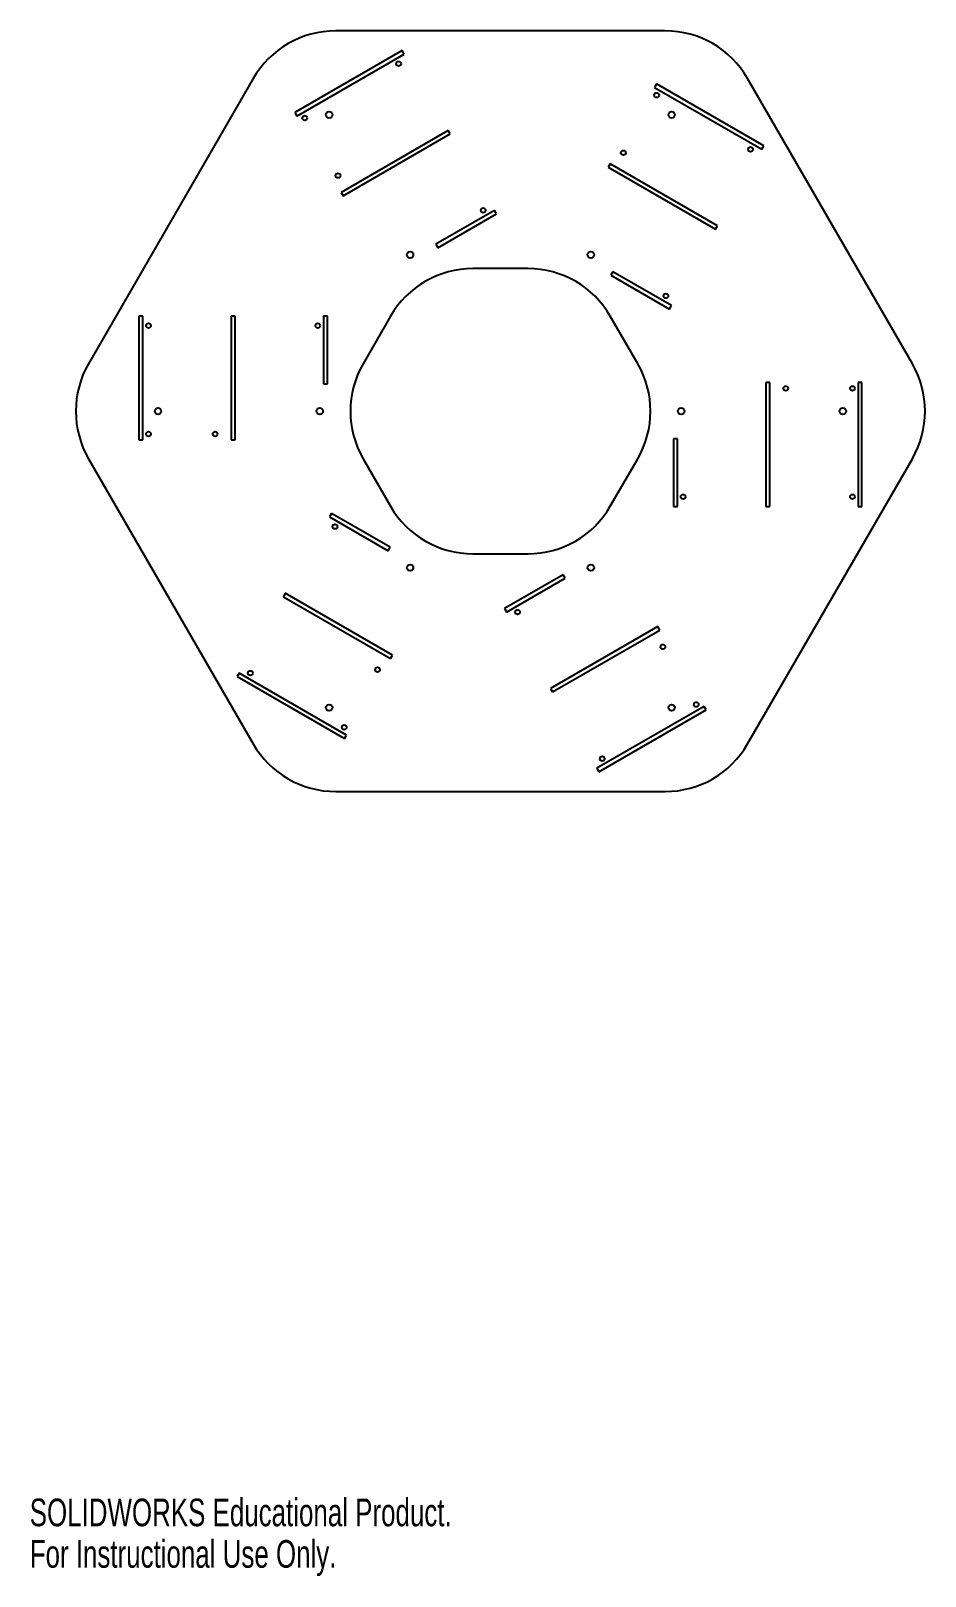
# Model space of a CAD drawing. Header units: millimetres. Extents: x 1 to 471, y 0 to 812.
import ezdxf

# ---------------------------------------------------------------- set-up
doc = ezdxf.new("R2010")
doc.units = ezdxf.units.MM
doc.styles.add('SLDTEXTSTYLE0', font='TXT', dxfattribs={"width": 0.7})

msp = doc.modelspace()

# ---------------------------------------------------------------- linework, layer by layer
at = {"color": 7, "linetype": 'Continuous', "lineweight": 25}
for p, q in [((334.03, 812.4), (160.82, 812.4)), ((195.74, 802.01), (139.37, 769.46)), ((140.42, 767.64), (196.79, 800.19)), ((196.79, 800.19), (195.74, 802.01)), ((117.52, 787.4), (30.92, 637.4)), ((329.42, 784.51), (328.37, 782.69)), ((328.37, 782.69), (384.74, 750.14)), ((385.79, 751.96), (329.42, 784.51)), ((463.93, 637.4), (377.33, 787.4)), ((139.37, 769.46), (140.42, 767.64)), ((219.99, 760.01), (163.62, 727.46)), ((164.67, 725.64), (221.04, 758.19)), ((221.04, 758.19), (219.99, 760.01)), ((384.74, 750.14), (385.79, 751.96)), ((305.17, 742.51), (304.12, 740.69)), ((304.12, 740.69), (360.49, 708.14)), ((361.54, 709.96), (305.17, 742.51)), ((163.62, 727.46), (164.67, 725.64)), ((244.24, 718), (213.41, 700.2)), ((214.46, 698.39), (245.29, 716.19)), ((245.29, 716.19), (244.24, 718)), ((360.49, 708.14), (361.54, 709.96)), ((213.41, 700.2), (214.46, 698.39)), ((261.86, 687.4), (232.99, 687.4)), ((306.46, 685.75), (305.41, 683.94)), ((305.41, 683.94), (336.24, 666.14)), ((337.29, 667.95), (306.46, 685.75)), ((336.24, 666.14), (337.29, 667.95)), ((59.47, 662.45), (57.37, 662.45)), ((57.37, 662.45), (57.37, 597.35)), ((59.47, 597.35), (59.47, 662.45)), ((107.97, 662.45), (105.87, 662.45)), ((105.87, 662.45), (105.87, 597.35)), ((107.97, 597.35), (107.97, 662.45)), ((156.47, 662.45), (154.37, 662.45)), ((154.37, 662.45), (154.37, 626.85)), ((156.47, 626.85), (156.47, 662.45)), ((189.69, 662.4), (175.26, 637.4)), ((319.59, 637.4), (305.16, 662.4)), ((154.37, 626.85), (156.47, 626.85)), ((386.87, 627.45), (386.87, 562.35)), ((388.97, 627.45), (386.87, 627.45)), ((388.97, 562.35), (388.97, 627.45)), ((437.47, 627.45), (435.37, 627.45)), ((435.37, 627.45), (435.37, 562.35)), ((437.47, 562.35), (437.47, 627.45)), ((57.37, 597.35), (59.47, 597.35)), ((105.87, 597.35), (107.97, 597.35)), ((338.37, 597.95), (338.37, 562.35)), ((340.47, 597.95), (338.37, 597.95)), ((340.47, 562.35), (340.47, 597.95)), ((30.92, 587.4), (117.52, 437.4)), ((175.26, 587.4), (189.69, 562.4)), ((305.16, 562.4), (319.59, 587.4)), ((377.33, 437.4), (463.93, 587.4)), ((338.37, 562.35), (340.47, 562.35)), ((386.87, 562.35), (388.97, 562.35)), ((435.37, 562.35), (437.47, 562.35)), ((158.6, 558.66), (157.55, 556.84)), ((157.55, 556.84), (188.38, 539.04)), ((189.43, 540.86), (158.6, 558.66)), ((188.38, 539.04), (189.43, 540.86)), ((232.99, 537.4), (261.86, 537.4)), ((280.38, 526.41), (249.55, 508.61)), ((250.6, 506.79), (281.43, 524.59)), ((281.43, 524.59), (280.38, 526.41)), ((134.35, 516.65), (133.3, 514.83)), ((133.3, 514.83), (189.68, 482.28)), ((190.73, 484.1), (134.35, 516.65)), ((249.55, 508.61), (250.6, 506.79)), ((330.18, 499.15), (273.8, 466.6)), ((274.85, 464.78), (331.23, 497.33)), ((331.23, 497.33), (330.18, 499.15)), ((189.68, 482.28), (190.73, 484.1)), ((110.1, 474.65), (109.05, 472.83)), ((109.05, 472.83), (165.43, 440.28)), ((166.48, 442.1), (110.1, 474.65)), ((273.8, 466.6), (274.85, 464.78)), ((354.43, 457.15), (298.05, 424.6)), ((299.1, 422.78), (355.48, 455.33)), ((355.48, 455.33), (354.43, 457.15)), ((165.43, 440.28), (166.48, 442.1)), ((298.05, 424.6), (299.1, 422.78)), ((160.82, 412.4), (334.03, 412.4))]:
    msp.add_line(p, q, dxfattribs=at)
for centre, radius in [((193.9, 795.11), 1.25), ((329.53, 778.61), 1.25), ((144.53, 766.61), 1.25), ((157.42, 768.28), 1.7), ((337.42, 768.28), 1.7), ((312.03, 748.3), 1.25), ((378.9, 750.11), 1.25), ((162.03, 736.3), 1.25), ((238.4, 718.03), 1.25), ((199.92, 694.67), 1.7), ((294.92, 694.67), 1.7), ((334.4, 673.03), 1.25), ((62.42, 657.4), 1.25), ((151.42, 657.4), 1.25), ((397.42, 624.4), 1.25), ((432.42, 624.4), 1.25), ((67.42, 612.4), 1.7), ((152.42, 612.4), 1.7), ((342.42, 612.4), 1.7), ((427.42, 612.4), 1.7), ((62.42, 600.4), 1.25), ((97.42, 600.4), 1.25), ((343.42, 567.4), 1.25), ((432.42, 567.4), 1.25), ((160.45, 551.76), 1.25), ((199.92, 530.12), 1.7), ((294.92, 530.12), 1.7), ((256.45, 506.76), 1.25), ((332.82, 488.49), 1.25), ((115.95, 474.68), 1.25), ((182.82, 476.49), 1.25), ((157.42, 456.51), 1.7), ((337.42, 456.51), 1.7), ((350.32, 458.18), 1.25), ((165.32, 446.18), 1.25), ((300.95, 429.68), 1.25)]:
    msp.add_circle(centre, radius, dxfattribs=at)
for centre, start, end in [((160.82, 762.4), 90, 150), ((334.03, 762.4), 30, 90), ((232.99, 637.4), 90, 150), ((261.86, 637.4), 30, 90), ((74.22, 612.4), 150, 210), ((218.56, 612.4), 150, 210), ((276.29, 612.4), 330, 30), ((420.63, 612.4), 330, 30), ((232.99, 587.4), 210, 270), ((261.86, 587.4), 270, 330), ((160.82, 462.4), 210, 270), ((334.03, 462.4), 270, 330)]:
    msp.add_arc(centre, 50, start, end, dxfattribs=at)

# ---------------------------------------------------------------- texts
at = {"color": 7, "linetype": 'Continuous', "char_height": 14.5493, "attachment_point": 1, "style": 'SLDTEXTSTYLE0'}
for s, insert in [('SOLIDWORKS Educational Product.', (0, 40.58)), ('For Instructional Use Only.', (0, 18.76))]:
    msp.add_mtext(s, dxfattribs=dict(at, insert=insert))

doc.saveas('drawing.dxf')
